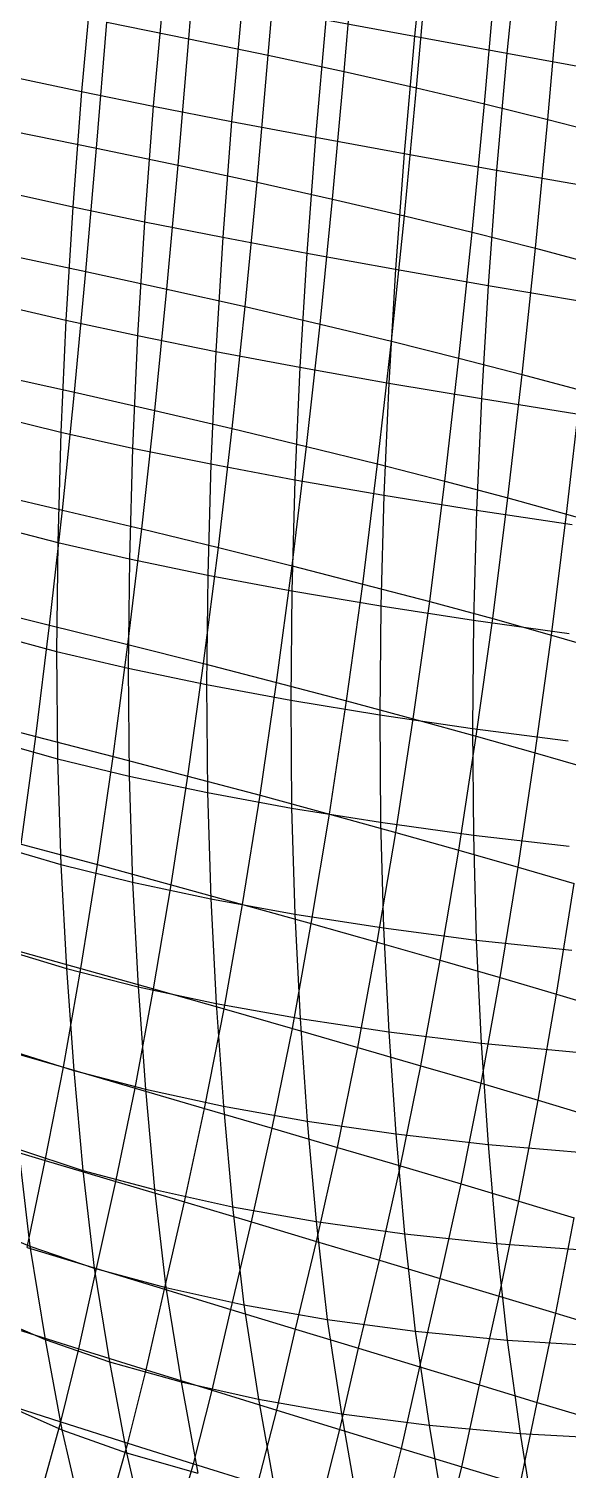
# Model space of a CAD drawing. Extents: x -429 to 429, y -1 to 209.
# Drawn here: x -336.37 to -325.63, y 52.91 to 81.6 of the extents above; entities that cross this region are included whole.
import ezdxf

# ---------------------------------------------------------------- set-up
doc = ezdxf.new("R2010")
doc.units = 0

msp = doc.modelspace()

# ---------------------------------------------------------------- linework, layer by layer
at = {"layer": 'default', "color": 3, "linetype": 'CONTINUOUS'}
for p, q in [((-333.179, 81.403, 134.74), (-332.975, 83.967, 134.78)), ((-331.598, 81.075, 134.007), (-331.387, 83.649, 134.057)), ((-330.084, 80.748, 133.151), (-329.866, 83.331, 133.208)), ((-328.646, 80.425, 132.178), (-328.422, 83.016, 132.237)), ((-327.292, 80.107, 131.092), (-327.065, 82.707, 131.152)), ((-326.032, 79.796, 129.902), (-325.804, 82.404, 129.959)), ((-335.016, 79.224, 135.307), (-334.815, 81.731, 135.345)), ((-334.815, 81.731, 135.345), (-333.179, 81.403, 134.74)), ((-333.391, 78.886, 134.684), (-333.179, 81.403, 134.74)), ((-333.179, 81.403, 134.74), (-331.598, 81.075, 134.007)), ((-331.821, 78.547, 133.939), (-331.598, 81.075, 134.007)), ((-331.598, 81.075, 134.007), (-330.084, 80.748, 133.151)), ((-330.316, 78.211, 133.075), (-330.084, 80.748, 133.151)), ((-330.084, 80.748, 133.151), (-328.646, 80.425, 132.178)), ((-328.884, 77.878, 132.097), (-328.646, 80.425, 132.178)), ((-328.646, 80.425, 132.178), (-327.292, 80.107, 131.092)), ((-327.535, 77.552, 131.012), (-327.292, 80.107, 131.092)), ((-327.292, 80.107, 131.092), (-326.032, 79.796, 129.902)), ((-326.276, 77.233, 129.826), (-326.032, 79.796, 129.902)), ((-326.032, 79.796, 129.902), (-324.873, 79.494, 128.615)), ((-336.687, 79.561, 135.803), (-335.016, 79.224, 135.307)), ((-335.229, 76.77, 135.251), (-335.016, 79.224, 135.307)), ((-335.016, 79.224, 135.307), (-333.391, 78.886, 134.684)), ((-333.618, 76.419, 134.606), (-333.391, 78.886, 134.684)), ((-333.391, 78.886, 134.684), (-331.821, 78.547, 133.939)), ((-332.061, 76.07, 133.844), (-331.821, 78.547, 133.939)), ((-331.821, 78.547, 133.939), (-330.316, 78.211, 133.075)), ((-330.567, 75.724, 132.97), (-330.316, 78.211, 133.075)), ((-330.316, 78.211, 133.075), (-328.884, 77.878, 132.097)), ((-329.144, 75.382, 131.987), (-328.884, 77.878, 132.097)), ((-328.884, 77.878, 132.097), (-327.535, 77.552, 131.012)), ((-327.8, 75.048, 130.902), (-327.535, 77.552, 131.012)), ((-327.535, 77.552, 131.012), (-326.276, 77.233, 129.826)), ((-326.542, 74.722, 129.721), (-326.276, 77.233, 129.826)), ((-326.276, 77.233, 129.826), (-325.114, 76.924, 128.545)), ((-336.886, 77.119, 135.775), (-335.229, 76.77, 135.251)), ((-335.455, 74.368, 135.177), (-335.229, 76.77, 135.251)), ((-335.229, 76.77, 135.251), (-333.618, 76.419, 134.606)), ((-333.859, 74.005, 134.507), (-333.618, 76.419, 134.606)), ((-333.618, 76.419, 134.606), (-332.061, 76.07, 133.844)), ((-332.317, 73.645, 133.728), (-332.061, 76.07, 133.844)), ((-332.061, 76.07, 133.844), (-330.567, 75.724, 132.97)), ((-330.835, 73.289, 132.842), (-330.567, 75.724, 132.97)), ((-330.567, 75.724, 132.97), (-329.144, 75.382, 131.987)), ((-329.422, 72.939, 131.854), (-329.144, 75.382, 131.987)), ((-329.144, 75.382, 131.987), (-327.8, 75.048, 130.902)), ((-328.083, 72.597, 130.769), (-327.8, 75.048, 130.902)), ((-327.8, 75.048, 130.902), (-326.542, 74.722, 129.721)), ((-337.095, 74.731, 135.732), (-335.455, 74.368, 135.177)), ((-326.827, 72.264, 129.592), (-326.542, 74.722, 129.721)), ((-326.542, 74.722, 129.721), (-325.377, 74.407, 128.449)), ((-335.694, 72.02, 135.083), (-335.455, 74.368, 135.177)), ((-335.455, 74.368, 135.177), (-333.859, 74.005, 134.507)), ((-325.658, 71.942, 128.329), (-325.377, 74.407, 128.449)), ((-334.116, 71.645, 134.388), (-333.859, 74.005, 134.507)), ((-333.859, 74.005, 134.507), (-332.317, 73.645, 133.728)), ((-332.589, 71.274, 133.589), (-332.317, 73.645, 133.728)), ((-332.317, 73.645, 133.728), (-330.835, 73.289, 132.842)), ((-331.12, 70.909, 132.691), (-330.835, 73.289, 132.842)), ((-330.835, 73.289, 132.842), (-329.422, 72.939, 131.854)), ((-329.716, 70.55, 131.697), (-329.422, 72.939, 131.854)), ((-329.422, 72.939, 131.854), (-328.083, 72.597, 130.769)), ((-328.384, 70.2, 130.612), (-328.083, 72.597, 130.769)), ((-328.083, 72.597, 130.769), (-326.827, 72.264, 129.592)), ((-337.318, 72.397, 135.672), (-335.694, 72.02, 135.083)), ((-335.952, 69.734, 134.964), (-335.694, 72.02, 135.083)), ((-335.694, 72.02, 135.083), (-334.116, 71.645, 134.388)), ((-327.128, 69.861, 129.44), (-326.827, 72.264, 129.592)), ((-326.827, 72.264, 129.592), (-325.658, 71.942, 128.329)), ((-325.955, 69.533, 128.186), (-325.658, 71.942, 128.329)), ((-325.658, 71.942, 128.329), (-324.582, 71.633, 126.986)), ((-334.394, 69.348, 134.238), (-334.116, 71.645, 134.388)), ((-334.116, 71.645, 134.388), (-332.589, 71.274, 133.589)), ((-332.885, 68.966, 133.417), (-332.589, 71.274, 133.589)), ((-332.589, 71.274, 133.589), (-331.12, 70.909, 132.691)), ((-331.432, 68.592, 132.504), (-331.12, 70.909, 132.691)), ((-331.12, 70.909, 132.691), (-329.716, 70.55, 131.697)), ((-330.04, 68.225, 131.503), (-329.716, 70.55, 131.697)), ((-329.716, 70.55, 131.697), (-328.384, 70.2, 130.612)), ((-337.554, 70.125, 135.593), (-335.952, 69.734, 134.964)), ((-328.714, 67.869, 130.417), (-328.384, 70.2, 130.612)), ((-328.384, 70.2, 130.612), (-327.128, 69.861, 129.44)), ((-336.225, 67.517, 134.825), (-335.952, 69.734, 134.964)), ((-335.952, 69.734, 134.964), (-334.394, 69.348, 134.238)), ((-327.459, 67.523, 129.25), (-327.128, 69.861, 129.44)), ((-327.128, 69.861, 129.44), (-325.955, 69.533, 128.186)), ((-326.28, 67.189, 128.008), (-325.955, 69.533, 128.186)), ((-325.955, 69.533, 128.186), (-324.869, 69.218, 126.857)), ((-334.687, 67.119, 134.068), (-334.394, 69.348, 134.238)), ((-334.394, 69.348, 134.238), (-332.885, 68.966, 133.417)), ((-333.197, 66.728, 133.224), (-332.885, 68.966, 133.417)), ((-332.885, 68.966, 133.417), (-331.432, 68.592, 132.504)), ((-331.759, 66.345, 132.296), (-331.432, 68.592, 132.504)), ((-331.432, 68.592, 132.504), (-330.04, 68.225, 131.503)), ((-330.378, 65.97, 131.287), (-330.04, 68.225, 131.503)), ((-330.04, 68.225, 131.503), (-328.714, 67.869, 130.417)), ((-337.805, 67.92, 135.493), (-336.225, 67.517, 134.825)), ((-329.058, 65.607, 130.2), (-328.714, 67.869, 130.417)), ((-328.714, 67.869, 130.417), (-327.459, 67.523, 129.25)), ((-336.516, 65.374, 134.661), (-336.225, 67.517, 134.825)), ((-336.225, 67.517, 134.825), (-334.687, 67.119, 134.068)), ((-327.804, 65.254, 129.039), (-327.459, 67.523, 129.25)), ((-327.459, 67.523, 129.25), (-326.28, 67.189, 128.008)), ((-326.62, 64.915, 127.807), (-326.28, 67.189, 128.008)), ((-326.28, 67.189, 128.008), (-325.182, 66.869, 126.694)), ((-335.002, 64.966, 133.87), (-334.687, 67.119, 134.068)), ((-334.687, 67.119, 134.068), (-333.197, 66.728, 133.224)), ((-333.532, 64.566, 133.001), (-333.197, 66.728, 133.224)), ((-333.197, 66.728, 133.224), (-331.759, 66.345, 132.296)), ((-332.11, 64.174, 132.057), (-331.759, 66.345, 132.296)), ((-331.759, 66.345, 132.296), (-330.378, 65.97, 131.287)), ((-330.741, 63.793, 131.039), (-330.378, 65.97, 131.287)), ((-330.378, 65.97, 131.287), (-329.058, 65.607, 130.2)), ((-329.427, 63.423, 129.95), (-329.058, 65.607, 130.2)), ((-329.058, 65.607, 130.2), (-327.804, 65.254, 129.039)), ((-336.516, 65.374, 134.661), (-335.002, 64.966, 133.87)), ((-328.174, 63.065, 128.795), (-327.804, 65.254, 129.039)), ((-327.804, 65.254, 129.039), (-326.62, 64.915, 127.807)), ((-335.332, 62.898, 133.65), (-335.002, 64.966, 133.87)), ((-335.002, 64.966, 133.87), (-333.532, 64.566, 133.001)), ((-326.983, 62.719, 127.574), (-326.62, 64.915, 127.807)), ((-326.62, 64.915, 127.807), (-325.509, 64.589, 126.509)), ((-333.882, 62.49, 132.756), (-333.532, 64.566, 133.001)), ((-333.532, 64.566, 133.001), (-332.11, 64.174, 132.057)), ((-325.859, 62.388, 126.293), (-325.509, 64.589, 126.509)), ((-332.477, 62.092, 131.794), (-332.11, 64.174, 132.057)), ((-332.11, 64.174, 132.057), (-330.741, 63.793, 131.039)), ((-331.119, 61.704, 130.766), (-330.741, 63.793, 131.039)), ((-330.741, 63.793, 131.039), (-329.427, 63.423, 129.95)), ((-329.812, 61.328, 129.676), (-329.427, 63.423, 129.95)), ((-329.427, 63.423, 129.95), (-328.174, 63.065, 128.795)), ((-336.823, 63.315, 134.475), (-335.332, 62.898, 133.65)), ((-335.679, 60.931, 133.404), (-335.332, 62.898, 133.65)), ((-335.332, 62.898, 133.65), (-333.882, 62.49, 132.756)), ((-328.559, 60.964, 128.525), (-328.174, 63.065, 128.795)), ((-328.174, 63.065, 128.795), (-326.983, 62.719, 127.574)), ((-327.361, 60.613, 127.316), (-326.983, 62.719, 127.574)), ((-326.983, 62.719, 127.574), (-325.859, 62.388, 126.293)), ((-334.252, 60.517, 132.481), (-333.882, 62.49, 132.756)), ((-333.882, 62.49, 132.756), (-332.477, 62.092, 131.794)), ((-326.223, 60.275, 126.052), (-325.859, 62.388, 126.293)), ((-325.859, 62.388, 126.293), (-324.804, 62.072, 124.954)), ((-332.865, 60.113, 131.5), (-332.477, 62.092, 131.794)), ((-332.477, 62.092, 131.794), (-331.119, 61.704, 130.766)), ((-331.52, 59.72, 130.463), (-331.119, 61.704, 130.766)), ((-331.119, 61.704, 130.766), (-329.812, 61.328, 129.676)), ((-337.144, 61.354, 134.267), (-335.679, 60.931, 133.404)), ((-330.219, 59.338, 129.37), (-329.812, 61.328, 129.676)), ((-329.812, 61.328, 129.676), (-328.559, 60.964, 128.525)), ((-336.04, 59.077, 133.137), (-335.679, 60.931, 133.404)), ((-335.679, 60.931, 133.404), (-334.252, 60.517, 132.481)), ((-328.965, 58.968, 128.224), (-328.559, 60.964, 128.525)), ((-328.559, 60.964, 128.525), (-327.361, 60.613, 127.316)), ((-327.76, 58.611, 127.027), (-327.361, 60.613, 127.316)), ((-327.361, 60.613, 127.316), (-326.223, 60.275, 126.052)), ((-334.636, 58.659, 132.185), (-334.252, 60.517, 132.481)), ((-334.252, 60.517, 132.481), (-332.865, 60.113, 131.5)), ((-326.606, 58.267, 125.781), (-326.223, 60.275, 126.052)), ((-326.223, 60.275, 126.052), (-325.146, 59.952, 124.735)), ((-333.267, 58.251, 131.183), (-332.865, 60.113, 131.5)), ((-332.865, 60.113, 131.5), (-331.52, 59.72, 130.463)), ((-331.935, 57.853, 130.134), (-331.52, 59.72, 130.463)), ((-331.52, 59.72, 130.463), (-330.219, 59.338, 129.37)), ((-337.476, 59.504, 134.04), (-336.04, 59.077, 133.137)), ((-330.641, 57.466, 129.038), (-330.219, 59.338, 129.37)), ((-330.219, 59.338, 129.37), (-328.965, 58.968, 128.224)), ((-336.401, 57.348, 132.864), (-336.04, 59.077, 133.137)), ((-336.04, 59.077, 133.137), (-334.636, 58.659, 132.185)), ((-329.386, 57.09, 127.898), (-328.965, 58.968, 128.224)), ((-328.965, 58.968, 128.224), (-327.76, 58.611, 127.027)), ((-335.019, 56.927, 131.883), (-334.636, 58.659, 132.185)), ((-334.636, 58.659, 132.185), (-333.267, 58.251, 131.183)), ((-328.172, 56.726, 126.713), (-327.76, 58.611, 127.027)), ((-327.76, 58.611, 127.027), (-326.606, 58.267, 125.781)), ((-333.668, 56.515, 130.862), (-333.267, 58.251, 131.183)), ((-333.267, 58.251, 131.183), (-331.935, 57.853, 130.134)), ((-327.001, 56.374, 125.487), (-326.606, 58.267, 125.781)), ((-326.606, 58.267, 125.781), (-325.504, 57.936, 124.489)), ((-332.347, 56.113, 129.802), (-331.935, 57.853, 130.134)), ((-331.935, 57.853, 130.134), (-330.641, 57.466, 129.038)), ((-325.874, 56.035, 124.22), (-325.504, 57.936, 124.489)), ((-331.058, 55.722, 128.703), (-330.641, 57.466, 129.038)), ((-330.641, 57.466, 129.038), (-329.386, 57.09, 127.898)), ((-336.401, 57.348, 132.864), (-335.019, 56.927, 131.883)), ((-329.802, 55.34, 127.566), (-329.386, 57.09, 127.898)), ((-329.386, 57.09, 127.898), (-328.172, 56.726, 126.713)), ((-335.37, 55.33, 131.615), (-335.019, 56.927, 131.883)), ((-335.019, 56.927, 131.883), (-333.668, 56.515, 130.862)), ((-334.028, 54.913, 130.581), (-333.668, 56.515, 130.862)), ((-333.668, 56.515, 130.862), (-332.347, 56.113, 129.802)), ((-328.58, 54.97, 126.393), (-328.172, 56.726, 126.713)), ((-328.172, 56.726, 126.713), (-327.001, 56.374, 125.487)), ((-327.393, 54.611, 125.184), (-327.001, 56.374, 125.487)), ((-327.001, 56.374, 125.487), (-325.874, 56.035, 124.22)), ((-332.714, 54.506, 129.513), (-332.347, 56.113, 129.802)), ((-332.347, 56.113, 129.802), (-331.058, 55.722, 128.703)), ((-326.242, 54.263, 123.94), (-325.874, 56.035, 124.22)), ((-325.874, 56.035, 124.22), (-324.793, 55.709, 122.913)), ((-336.739, 55.757, 132.613), (-335.37, 55.33, 131.615)), ((-331.427, 54.11, 128.411), (-331.058, 55.722, 128.703)), ((-331.058, 55.722, 128.703), (-329.802, 55.34, 127.566)), ((-335.729, 53.875, 131.327), (-335.37, 55.33, 131.615)), ((-335.37, 55.33, 131.615), (-334.028, 54.913, 130.581)), ((-330.17, 53.723, 127.275), (-329.802, 55.34, 127.566)), ((-329.802, 55.34, 127.566), (-328.58, 54.97, 126.393)), ((-334.397, 53.454, 130.281), (-334.028, 54.913, 130.581)), ((-334.028, 54.913, 130.581), (-332.714, 54.506, 129.513)), ((-328.942, 53.348, 126.108), (-328.58, 54.97, 126.393)), ((-328.58, 54.97, 126.393), (-327.393, 54.611, 125.184)), ((-333.089, 53.042, 129.204), (-332.714, 54.506, 129.513)), ((-332.714, 54.506, 129.513), (-331.427, 54.11, 128.411)), ((-327.745, 52.983, 124.908), (-327.393, 54.611, 125.184)), ((-327.393, 54.611, 125.184), (-326.242, 54.263, 123.94)), ((-337.083, 54.306, 132.344), (-335.729, 53.875, 131.327)), ((-326.58, 52.63, 123.678), (-326.242, 54.263, 123.94)), ((-326.242, 54.263, 123.94), (-325.128, 53.927, 122.663)), ((-331.805, 52.641, 128.099), (-331.427, 54.11, 128.411)), ((-331.427, 54.11, 128.411), (-330.17, 53.723, 127.275)), ((-336.099, 52.538, 131.018), (-335.729, 53.875, 131.327)), ((-335.729, 53.875, 131.327), (-334.397, 53.454, 130.281)), ((-330.545, 52.25, 126.965), (-330.17, 53.723, 127.275)), ((-330.17, 53.723, 127.275), (-328.942, 53.348, 126.108)), ((-334.778, 52.115, 129.958), (-334.397, 53.454, 130.281)), ((-334.397, 53.454, 130.281), (-333.089, 53.042, 129.204)), ((-329.312, 51.869, 125.802), (-328.942, 53.348, 126.108)), ((-328.942, 53.348, 126.108), (-327.745, 52.983, 124.908)), ((-333.476, 51.7, 128.873), (-333.089, 53.042, 129.204)), ((-333.089, 53.042, 129.204), (-331.805, 52.641, 128.099)), ((-328.105, 51.5, 124.613), (-327.745, 52.983, 124.908)), ((-327.745, 52.983, 124.908), (-326.58, 52.63, 123.678))]:
    msp.add_line(p, q, dxfattribs=at)
at = {"layer": 'default', "color": 5, "linetype": 'CONTINUOUS'}
for p, q in [((-328.444, 83.828, 87.595), (-328.685, 81.452, 87.465)), ((-326.606, 83.482, 86.959), (-326.845, 81.112, 86.828)), ((-335.106, 82.678, 91.877), (-335.316, 80.352, 91.79)), ((-333.679, 82.398, 90.517), (-333.889, 80.062, 90.429)), ((-332.121, 82.098, 89.32), (-332.331, 79.757, 89.231)), ((-330.45, 81.781, 88.299), (-330.659, 79.44, 88.209)), ((-330.45, 81.781, 88.299), (-328.685, 81.452, 87.465)), ((-328.685, 81.452, 87.465), (-328.892, 79.115, 87.375)), ((-328.685, 81.452, 87.465), (-326.845, 81.112, 86.828)), ((-326.845, 81.112, 86.828), (-327.05, 78.784, 86.738)), ((-326.845, 81.112, 86.828), (-324.95, 80.767, 86.395)), ((-336.597, 80.622, 93.299), (-335.316, 80.352, 91.79)), ((-335.316, 80.352, 91.79), (-335.491, 78.06, 91.744)), ((-335.316, 80.352, 91.79), (-333.889, 80.062, 90.429)), ((-333.889, 80.062, 90.429), (-334.063, 77.761, 90.383)), ((-333.889, 80.062, 90.429), (-332.331, 79.757, 89.231)), ((-332.331, 79.757, 89.231), (-332.505, 77.452, 89.184)), ((-332.331, 79.757, 89.231), (-330.659, 79.44, 88.209)), ((-330.659, 79.44, 88.209), (-330.832, 77.135, 88.162)), ((-330.659, 79.44, 88.209), (-328.892, 79.115, 87.375)), ((-328.892, 79.115, 87.375), (-329.063, 76.814, 87.328)), ((-328.892, 79.115, 87.375), (-327.05, 78.784, 86.738)), ((-327.05, 78.784, 86.738), (-327.219, 76.494, 86.69)), ((-327.05, 78.784, 86.738), (-325.152, 78.452, 86.305)), ((-336.771, 78.345, 93.254), (-335.491, 78.06, 91.744)), ((-335.491, 78.06, 91.744), (-335.629, 75.802, 91.741)), ((-335.491, 78.06, 91.744), (-334.063, 77.761, 90.383)), ((-334.063, 77.761, 90.383), (-334.201, 75.493, 90.379)), ((-334.063, 77.761, 90.383), (-332.505, 77.452, 89.184)), ((-332.505, 77.452, 89.184), (-332.642, 75.18, 89.181)), ((-332.505, 77.452, 89.184), (-330.832, 77.135, 88.162)), ((-330.832, 77.135, 88.162), (-330.968, 74.864, 88.158)), ((-330.832, 77.135, 88.162), (-329.063, 76.814, 87.328)), ((-329.063, 76.814, 87.328), (-329.199, 74.549, 87.324)), ((-329.063, 76.814, 87.328), (-327.219, 76.494, 86.69)), ((-327.219, 76.494, 86.69), (-327.353, 74.24, 86.686)), ((-327.219, 76.494, 86.69), (-325.319, 76.176, 86.257)), ((-336.909, 76.101, 93.251), (-335.629, 75.802, 91.741)), ((-335.629, 75.802, 91.741), (-335.729, 73.575, 91.782)), ((-335.629, 75.802, 91.741), (-334.201, 75.493, 90.379)), ((-334.201, 75.493, 90.379), (-334.301, 73.257, 90.421)), ((-334.201, 75.493, 90.379), (-332.642, 75.18, 89.181)), ((-332.642, 75.18, 89.181), (-332.742, 72.939, 89.222)), ((-332.642, 75.18, 89.181), (-330.968, 74.864, 88.158)), ((-330.968, 74.864, 88.158), (-331.067, 72.624, 88.199)), ((-330.968, 74.864, 88.158), (-329.199, 74.549, 87.324)), ((-329.199, 74.549, 87.324), (-329.297, 72.317, 87.365)), ((-329.199, 74.549, 87.324), (-327.353, 74.24, 86.686)), ((-327.353, 74.24, 86.686), (-327.449, 72.02, 86.726)), ((-327.353, 74.24, 86.686), (-325.451, 73.938, 86.252)), ((-337.009, 73.889, 93.292), (-335.729, 73.575, 91.782)), ((-335.729, 73.575, 91.782), (-335.791, 71.377, 91.869)), ((-335.729, 73.575, 91.782), (-334.301, 73.257, 90.421)), ((-334.301, 73.257, 90.421), (-334.363, 71.05, 90.507)), ((-334.301, 73.257, 90.421), (-332.742, 72.939, 89.222)), ((-332.742, 72.939, 89.222), (-332.803, 70.728, 89.309)), ((-332.742, 72.939, 89.222), (-331.067, 72.624, 88.199)), ((-331.067, 72.624, 88.199), (-331.128, 70.416, 88.286)), ((-331.067, 72.624, 88.199), (-329.297, 72.317, 87.365)), ((-329.297, 72.317, 87.365), (-329.357, 70.116, 87.451)), ((-329.297, 72.317, 87.365), (-327.449, 72.02, 86.726)), ((-327.449, 72.02, 86.726), (-327.509, 69.832, 86.812)), ((-327.449, 72.02, 86.726), (-325.546, 71.736, 86.292)), ((-337.071, 71.707, 93.378), (-335.791, 71.377, 91.869)), ((-335.791, 71.377, 91.869), (-335.814, 69.21, 92.001)), ((-335.791, 71.377, 91.869), (-334.363, 71.05, 90.507)), ((-334.363, 71.05, 90.507), (-334.386, 68.873, 90.64)), ((-334.363, 71.05, 90.507), (-332.803, 70.728, 89.309)), ((-332.803, 70.728, 89.309), (-332.826, 68.548, 89.442)), ((-332.803, 70.728, 89.309), (-331.128, 70.416, 88.286)), ((-331.128, 70.416, 88.286), (-331.151, 68.238, 88.419)), ((-331.128, 70.416, 88.286), (-329.357, 70.116, 87.451)), ((-329.357, 70.116, 87.451), (-329.379, 67.946, 87.584)), ((-329.357, 70.116, 87.451), (-327.509, 69.832, 86.812)), ((-327.509, 69.832, 86.812), (-327.53, 67.677, 86.944)), ((-327.509, 69.832, 86.812), (-325.604, 69.567, 86.377)), ((-337.094, 69.555, 93.509), (-335.814, 69.21, 92.001)), ((-335.814, 69.21, 92.001), (-334.386, 68.873, 90.64)), ((-335.814, 69.21, 92.001), (-335.797, 67.073, 92.179)), ((-334.386, 68.873, 90.64), (-332.826, 68.548, 89.442)), ((-334.386, 68.873, 90.64), (-334.369, 66.727, 90.82)), ((-332.826, 68.548, 89.442), (-331.151, 68.238, 88.419)), ((-332.826, 68.548, 89.442), (-332.809, 66.398, 89.622)), ((-331.151, 68.238, 88.419), (-329.379, 67.946, 87.584)), ((-331.151, 68.238, 88.419), (-331.134, 66.091, 88.6)), ((-329.379, 67.946, 87.584), (-327.53, 67.677, 86.944)), ((-329.379, 67.946, 87.584), (-329.362, 65.809, 87.764)), ((-337.077, 67.433, 93.686), (-335.797, 67.073, 92.179)), ((-327.53, 67.677, 86.944), (-325.625, 67.432, 86.508)), ((-327.53, 67.677, 86.944), (-327.513, 65.554, 87.123)), ((-335.797, 67.073, 92.179), (-334.369, 66.727, 90.82)), ((-335.797, 67.073, 92.179), (-335.73, 64.969, 92.416)), ((-334.369, 66.727, 90.82), (-332.809, 66.398, 89.622)), ((-334.369, 66.727, 90.82), (-334.303, 64.614, 91.058)), ((-332.809, 66.398, 89.622), (-331.134, 66.091, 88.6)), ((-332.809, 66.398, 89.622), (-332.744, 64.282, 89.862)), ((-331.134, 66.091, 88.6), (-329.362, 65.809, 87.764)), ((-331.134, 66.091, 88.6), (-331.07, 63.978, 88.839)), ((-329.362, 65.809, 87.764), (-327.513, 65.554, 87.123)), ((-329.362, 65.809, 87.764), (-329.301, 63.705, 88.001)), ((-327.513, 65.554, 87.123), (-325.608, 65.33, 86.685)), ((-327.513, 65.554, 87.123), (-327.455, 63.465, 87.357)), ((-337.011, 65.345, 93.918), (-335.73, 64.969, 92.416)), ((-335.73, 64.969, 92.416), (-334.303, 64.614, 91.058)), ((-335.73, 64.969, 92.416), (-335.619, 62.9, 92.703)), ((-334.303, 64.614, 91.058), (-332.744, 64.282, 89.862)), ((-334.303, 64.614, 91.058), (-334.192, 62.536, 91.349)), ((-332.744, 64.282, 89.862), (-331.07, 63.978, 88.839)), ((-332.744, 64.282, 89.862), (-332.635, 62.202, 90.154)), ((-331.07, 63.978, 88.839), (-329.301, 63.705, 88.001)), ((-331.07, 63.978, 88.839), (-330.964, 61.901, 89.13)), ((-329.301, 63.705, 88.001), (-327.455, 63.465, 87.357)), ((-329.301, 63.705, 88.001), (-329.199, 61.637, 88.289)), ((-327.455, 63.465, 87.357), (-325.552, 63.262, 86.913)), ((-327.455, 63.465, 87.357), (-327.356, 61.413, 87.64)), ((-336.901, 63.291, 94.2), (-335.619, 62.9, 92.703)), ((-335.619, 62.9, 92.703), (-334.192, 62.536, 91.349)), ((-335.619, 62.9, 92.703), (-335.47, 60.869, 93.035)), ((-334.192, 62.536, 91.349), (-332.635, 62.202, 90.154)), ((-334.192, 62.536, 91.349), (-334.043, 60.496, 91.685)), ((-332.635, 62.202, 90.154), (-330.964, 61.901, 89.13)), ((-332.635, 62.202, 90.154), (-332.488, 60.159, 90.491)), ((-330.964, 61.901, 89.13), (-329.199, 61.637, 88.289)), ((-330.964, 61.901, 89.13), (-330.821, 59.862, 89.467)), ((-329.199, 61.637, 88.289), (-327.356, 61.413, 87.64)), ((-329.199, 61.637, 88.289), (-329.058, 59.607, 88.623)), ((-327.356, 61.413, 87.64), (-325.458, 61.23, 87.189)), ((-327.356, 61.413, 87.64), (-327.221, 59.398, 87.968)), ((-336.752, 61.274, 94.527), (-335.47, 60.869, 93.035)), ((-335.47, 60.869, 93.035), (-334.043, 60.496, 91.685)), ((-335.47, 60.869, 93.035), (-335.288, 58.879, 93.404)), ((-334.043, 60.496, 91.685), (-332.488, 60.159, 90.491)), ((-334.043, 60.496, 91.685), (-333.862, 58.497, 92.057)), ((-332.488, 60.159, 90.491), (-330.821, 59.862, 89.467)), ((-332.488, 60.159, 90.491), (-332.309, 58.157, 90.865)), ((-330.821, 59.862, 89.467), (-329.058, 59.607, 88.623)), ((-330.821, 59.862, 89.467), (-330.643, 57.863, 89.841)), ((-329.058, 59.607, 88.623), (-327.221, 59.398, 87.968)), ((-329.058, 59.607, 88.623), (-328.884, 57.619, 88.994)), ((-327.221, 59.398, 87.968), (-325.327, 59.237, 87.51)), ((-327.221, 59.398, 87.968), (-327.05, 57.426, 88.335)), ((-336.572, 59.299, 94.891), (-335.288, 58.879, 93.404)), ((-336.572, 59.299, 94.891), (-336.348, 57.372, 95.302)), ((-335.288, 58.879, 93.404), (-333.862, 58.497, 92.057)), ((-335.288, 58.879, 93.404), (-335.064, 56.937, 93.822)), ((-333.862, 58.497, 92.057), (-332.309, 58.157, 90.865)), ((-333.862, 58.497, 92.057), (-333.638, 56.547, 92.479)), ((-332.309, 58.157, 90.865), (-330.643, 57.863, 89.841)), ((-332.309, 58.157, 90.865), (-332.087, 56.205, 91.289)), ((-337.477, 57.847, 96.906), (-336.348, 57.372, 95.302)), ((-330.643, 57.863, 89.841), (-328.884, 57.619, 88.994)), ((-330.643, 57.863, 89.841), (-330.425, 55.915, 90.264)), ((-328.884, 57.619, 88.994), (-327.05, 57.426, 88.335)), ((-328.884, 57.619, 88.994), (-328.671, 55.68, 89.415)), ((-327.05, 57.426, 88.335), (-325.16, 57.287, 87.871)), ((-327.05, 57.426, 88.335), (-326.842, 55.503, 88.75)), ((-336.348, 57.372, 95.302), (-335.064, 56.937, 93.822)), ((-336.348, 57.372, 95.302), (-336.043, 55.513, 95.795)), ((-335.064, 56.937, 93.822), (-333.638, 56.547, 92.479)), ((-335.064, 56.937, 93.822), (-334.757, 55.067, 94.329)), ((-333.638, 56.547, 92.479), (-332.087, 56.205, 91.289)), ((-333.638, 56.547, 92.479), (-333.334, 54.669, 92.995)), ((-337.181, 56.005, 97.38), (-336.043, 55.513, 95.795)), ((-332.087, 56.205, 91.289), (-330.425, 55.915, 90.264)), ((-332.087, 56.205, 91.289), (-331.79, 54.325, 91.809)), ((-330.425, 55.915, 90.264), (-328.671, 55.68, 89.415)), ((-330.425, 55.915, 90.264), (-330.138, 54.038, 90.781)), ((-328.671, 55.68, 89.415), (-326.842, 55.503, 88.75)), ((-328.671, 55.68, 89.415), (-328.397, 53.811, 89.922)), ((-336.043, 55.513, 95.795), (-334.757, 55.067, 94.329)), ((-336.043, 55.513, 95.795), (-335.712, 53.717, 96.317)), ((-326.842, 55.503, 88.75), (-324.958, 55.385, 88.276)), ((-326.842, 55.503, 88.75), (-326.583, 53.645, 89.24)), ((-334.757, 55.067, 94.329), (-333.334, 54.669, 92.995)), ((-334.757, 55.067, 94.329), (-334.423, 53.259, 94.864)), ((-333.334, 54.669, 92.995), (-331.79, 54.325, 91.809)), ((-333.334, 54.669, 92.995), (-333.003, 52.855, 93.54)), ((-336.858, 54.225, 97.885), (-335.712, 53.717, 96.317)), ((-331.79, 54.325, 91.809), (-330.138, 54.038, 90.781)), ((-331.79, 54.325, 91.809), (-331.465, 52.509, 92.357)), ((-330.138, 54.038, 90.781), (-328.397, 53.811, 89.922)), ((-330.138, 54.038, 90.781), (-329.824, 52.224, 91.326)), ((-335.712, 53.717, 96.317), (-334.423, 53.259, 94.864)), ((-335.712, 53.717, 96.317), (-335.309, 52.01, 96.91)), ((-328.397, 53.811, 89.922), (-326.583, 53.645, 89.24)), ((-328.397, 53.811, 89.922), (-328.095, 52.004, 90.458)), ((-326.583, 53.645, 89.24), (-324.715, 53.543, 88.742)), ((-326.583, 53.645, 89.24), (-326.295, 51.85, 89.76)), ((-334.423, 53.259, 94.864), (-333.003, 52.855, 93.54)), ((-334.423, 53.259, 94.864), (-334.017, 51.544, 95.478))]:
    msp.add_line(p, q, dxfattribs=at)

doc.saveas('drawing.dxf')
